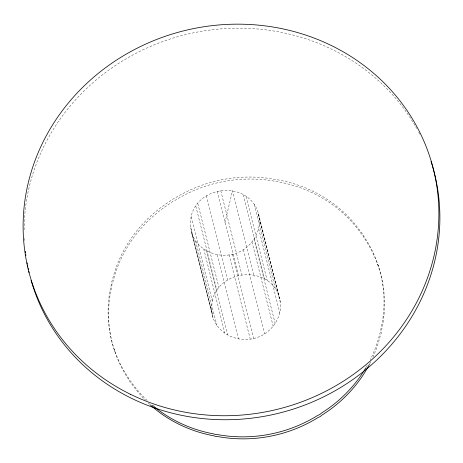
<?xml version="1.0" encoding="UTF-8"?>
<svg xmlns="http://www.w3.org/2000/svg" width="463" height="463" viewBox="0 0 463 463"><rect width="100%" height="100%" fill="white"/><g stroke="black" fill="none" stroke-linecap="round" stroke-linejoin="round"><path stroke-width="0.35" stroke-dasharray="2.31 1.74" d="M191.097 216.568L190.281 225.076L191.821 233.416L212.98 317.653C218.843 334.969 239.487 343.413 256.363 337.77C273.28 332.544 284.907 313.52 279.137 296.245L257.978 212.008C247.381 180.495 198.158 184.957 191.097 216.568L212.257 300.805L211.435 309.307L212.98 317.653M191.821 233.416C197.684 250.732 218.333 259.182 235.204 253.539C252.127 248.313 263.748 229.283 257.978 212.008M224.896 222.715L232.513 190.663L254.175 276.903M212.257 300.805C219.312 269.194 268.54 264.726 279.137 296.245M377.802 264.315L378.306 266.318M258.452 214.589L279.611 298.82M259.043 217.772L280.202 302.009M254.181 204.397L275.34 288.628M258.701 228.855L279.86 313.092M246.108 196.584L267.267 280.815M243.283 194.796L264.442 279.027M253.967 239.139L275.126 323.371M251.976 241.86L273.135 326.091M243.416 249.719L264.576 333.95M220.753 190.698L241.912 274.935M217.344 191.358L238.503 275.589M232.455 254.071L254.112 340.311M229.046 254.725L250.205 338.962M206.382 195.71L227.541 279.941M217.286 254.76L238.445 338.997M197.823 203.57L218.982 287.801M195.832 206.29L216.991 290.521M206.515 250.633L227.669 334.865M203.691 248.845L224.844 333.076M195.618 241.032L216.771 325.263M190.756 227.651L212.419 313.891M191.346 230.84L212.5 315.071M114.309 349.577L114.812 351.585M147.193 400.507A133.662 124.865 -14.1 0 1 131.041 381.68L129.426 379.903L128.367 377.773A133.662 124.865 -14.1 0 1 111.207 284.855L111.438 282.482L112.306 280.225A133.662 124.865 -14.1 0 1 170.367 200.977L172.305 199.391L174.603 198.326A133.662 124.865 -14.1 0 1 273.864 179.169L276.382 179.308L278.749 180.055A133.662 124.865 -14.1 0 1 361.071 232.212L362.691 233.994L363.75 236.118A133.662 124.865 -14.1 0 1 380.904 329.037L380.679 331.41L379.805 333.673A133.662 124.865 -14.1 0 1 370.226 359.803M367.217 365.469A133.662 124.865 -14.1 0 1 366.158 367.309M372.883 357.268A133.662 124.865 -14.1 0 0 380.308 335.675L381.182 333.418L381.408 331.045A133.662 124.865 -14.1 0 0 364.254 238.127L363.195 235.997L361.574 234.22A133.662 124.865 -14.1 0 0 279.253 182.063L276.886 181.317L274.368 181.172A133.662 124.865 -14.1 0 0 175.107 200.334L172.815 201.399L170.87 202.979A133.662 124.865 -14.1 0 0 112.81 282.227L111.942 284.485L111.71 286.863A133.662 124.865 -14.1 0 0 128.87 379.782L129.929 381.906L131.544 383.682A133.662 124.865 -14.1 0 0 145.145 400.015M370.73 361.811A133.662 124.865 -14.1 0 1 369.752 363.727M149.786 404.448A133.662 124.865 -14.1 0 1 148.218 403.001M24.406 240.54A208.674 194.946 -14.1 0 1 24.296 238.393M24.117 229.816A208.674 194.946 -14.1 0 1 183.099 35.246A208.674 194.946 -14.1 0 1 416.665 128.494M418.743 132.308A208.674 194.946 -14.1 0 1 419.744 134.235"/><path stroke-width="0.69" d="M152.489 405.252A133.662 124.865 -14.1 0 0 213.362 433.837L215.735 434.583L218.247 434.722A133.662 124.865 -14.1 0 0 317.514 415.566L319.806 414.501L321.744 412.921A133.662 124.865 -14.1 0 0 365.793 367.923M369.422 364.358A133.662 124.865 -14.1 0 1 322.248 414.923L320.309 416.503L318.017 417.574A133.662 124.865 -14.1 0 1 218.756 436.731L216.238 436.592L213.865 435.839A133.662 124.865 -14.1 0 1 150.313 404.928M431.065 161.518A208.674 194.946 -14.1 0 1 288.652 410.525A208.674 194.946 -14.1 0 1 31.079 280.271M29.088 272.638A208.674 194.946 -14.1 0 1 28.758 271.237M28.44 269.831A208.674 194.946 -14.1 0 1 28.133 268.418M27.838 267.006A208.674 194.946 -14.1 0 1 27.554 265.588M27.282 264.17A208.674 194.946 -14.1 0 1 27.016 262.752M25.876 255.611A208.674 194.946 -14.1 0 1 25.679 254.175M25.5 252.74A208.674 194.946 -14.1 0 1 25.326 251.305M130.612 394.354A208.674 194.946 -14.1 0 0 438.843 209.803A208.674 194.946 -14.1 0 0 123.534 55.693A208.674 194.946 -14.1 0 0 130.612 394.354"/></g></svg>
